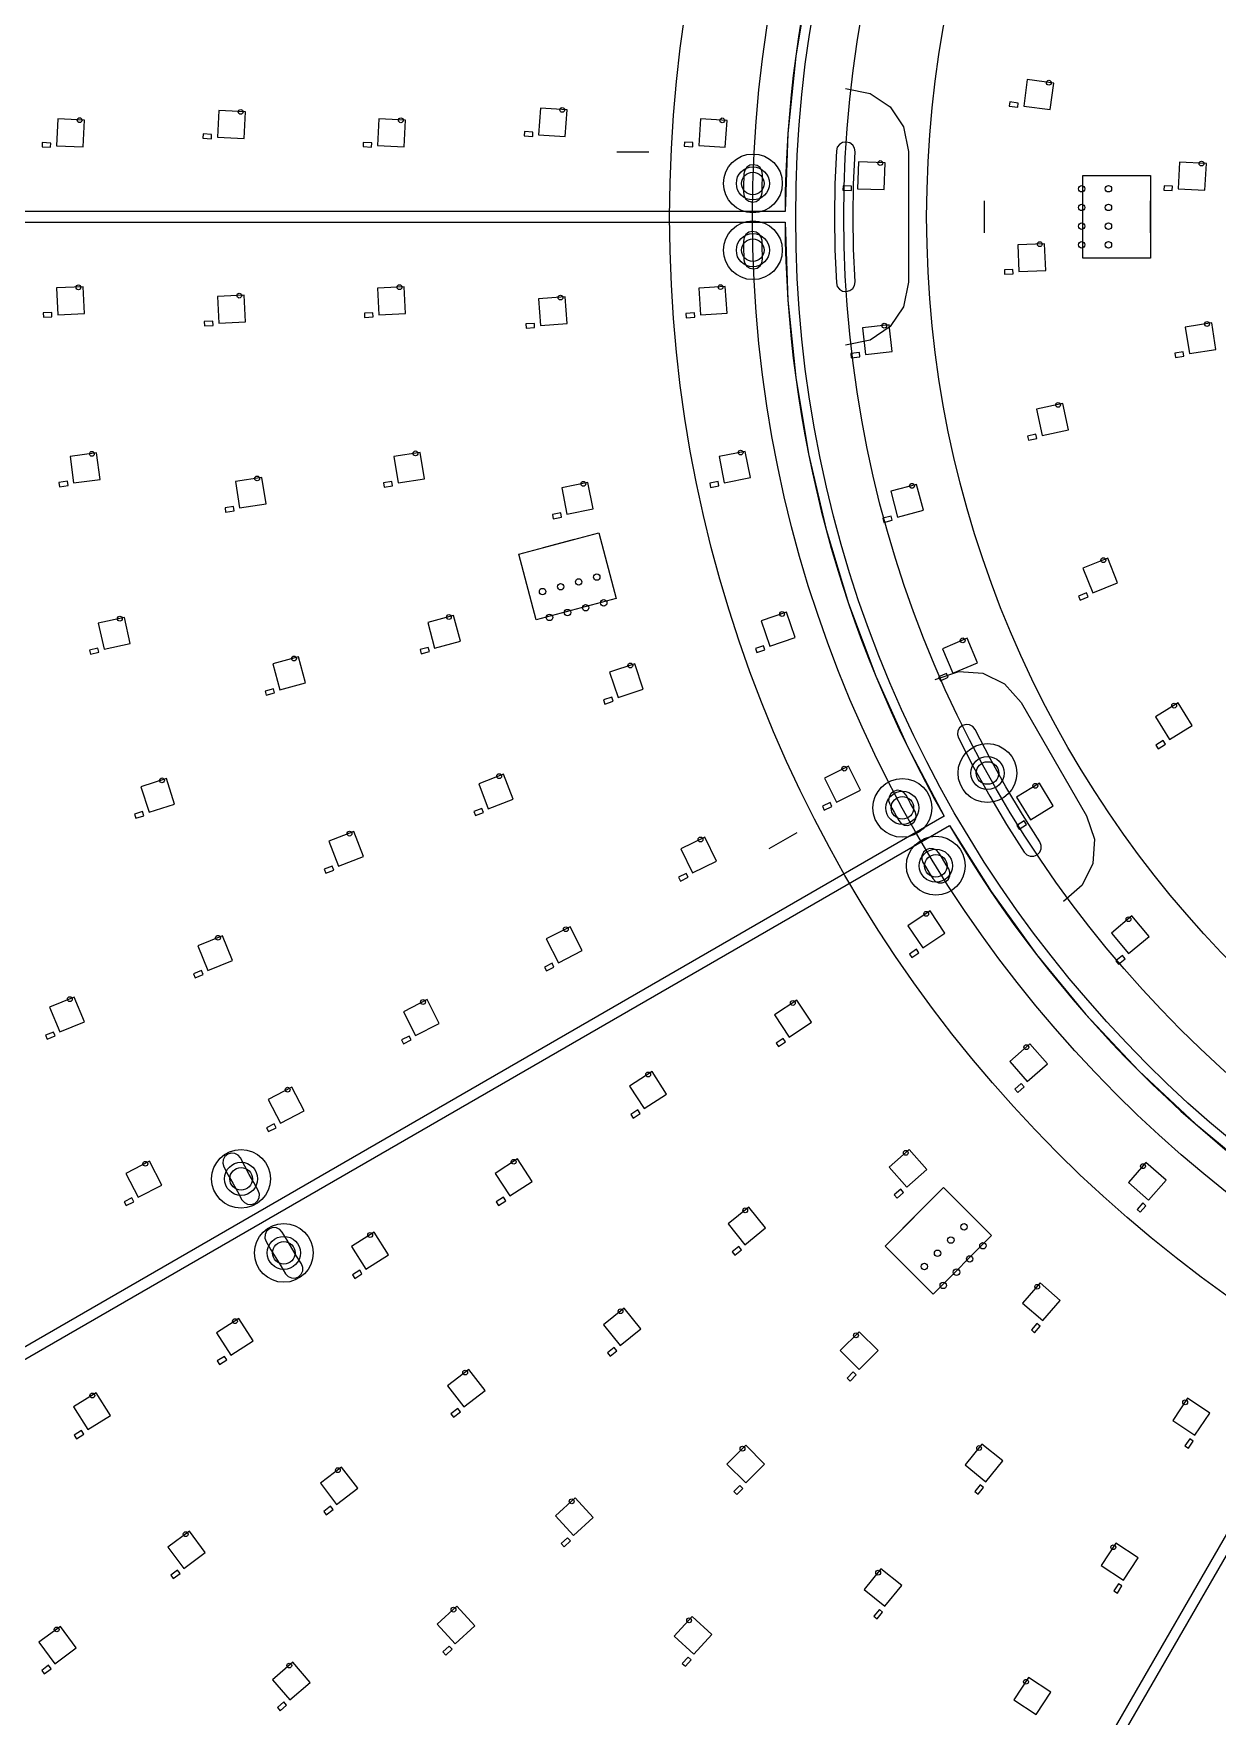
# Model space of a CAD drawing. Header units: millimetres. Extents: x -854 to 854, y -854 to 854.
# Drawn here: x -366.5 to -145.1, y -280.6 to 34.3 of the extents above; entities that cross this region are included whole.
import ezdxf

# ---------------------------------------------------------------- set-up
doc = ezdxf.new("R2010")
doc.units = ezdxf.units.MM
for name, color, linetype in [('CAP', 30, 'Continuous'), ('LED', 7, 'Continuous'), ('LED-GND', 7, 'Continuous'), ('MOUNT', 1, 'Continuous'), ('MOUNT-SYSTEM', 4, 'Continuous'), ('OUTLINE', 2, 'Continuous'), ('WAGO', 3, 'Continuous')]:
    doc.layers.add(name, color=color, linetype=linetype)

msp = doc.modelspace()

# ---------------------------------------------------------------- linework, layer by layer
at = {"layer": 'CAP'}
for points in [[(-182.37, 21.29), (-183.96, 21.49), (-184.06, 20.7), (-182.47, 20.49), (-182.37, 21.29)], [(-273.15, 15.85), (-274.74, 15.95), (-274.8, 15.16), (-273.2, 15.05), (-273.15, 15.85)], [(-363.34, 13.81), (-364.94, 13.88), (-364.98, 13.08), (-363.38, 13.01), (-363.34, 13.81)], [(-333.25, 15.41), (-334.85, 15.5), (-334.89, 14.7), (-333.29, 14.61), (-333.25, 15.41)], [(-303.29, 13.84), (-304.89, 13.93), (-304.93, 13.13), (-303.33, 13.04), (-303.29, 13.84)], [(-243.21, 13.89), (-244.81, 13.99), (-244.86, 13.19), (-243.26, 13.09), (-243.21, 13.89)], [(-213.53, 5.75), (-215.13, 5.81), (-215.16, 5.01), (-213.56, 4.95), (-213.53, 5.75)], [(-153.51, 5.73), (-155.1, 5.81), (-155.15, 5.01), (-153.55, 4.93), (-153.51, 5.73)], [(-183.35, -9.84), (-184.95, -9.91), (-184.91, -10.71), (-183.31, -10.64), (-183.35, -9.84)], [(-363.16, -17.91), (-364.76, -17.98), (-364.73, -18.78), (-363.13, -18.71), (-363.16, -17.91)], [(-303.08, -17.94), (-304.67, -18.02), (-304.63, -18.82), (-303.03, -18.74), (-303.08, -17.94)], [(-242.94, -17.98), (-244.54, -18.08), (-244.49, -18.88), (-242.89, -18.78), (-242.94, -17.98)], [(-333.04, -19.51), (-334.63, -19.59), (-334.59, -20.39), (-332.99, -20.31), (-333.04, -19.51)], [(-272.88, -19.94), (-274.48, -20.04), (-274.42, -20.84), (-272.83, -20.74), (-272.88, -19.94)], [(-212.09, -25.4), (-213.68, -25.57), (-213.6, -26.37), (-212.01, -26.19), (-212.09, -25.4)], [(-151.52, -25.29), (-153.1, -25.53), (-152.98, -26.32), (-151.4, -26.08), (-151.52, -25.29)], [(-179.05, -40.68), (-180.61, -41.02), (-180.44, -41.8), (-178.88, -41.47), (-179.05, -40.68)], [(-360.22, -49.49), (-361.81, -49.7), (-361.7, -50.49), (-360.12, -50.28), (-360.22, -49.49)], [(-299.54, -49.52), (-301.12, -49.77), (-301, -50.56), (-299.42, -50.31), (-299.54, -49.52)], [(-238.52, -49.53), (-240.09, -49.85), (-239.93, -50.63), (-238.36, -50.32), (-238.52, -49.53)], [(-329.17, -54.21), (-330.75, -54.46), (-330.63, -55.25), (-329.05, -55), (-329.17, -54.21)], [(-267.94, -55.39), (-269.51, -55.7), (-269.36, -56.48), (-267.79, -56.17), (-267.94, -55.39)], [(-206.14, -56.01), (-207.68, -56.41), (-207.48, -57.19), (-205.93, -56.78), (-206.14, -56.01)], [(-169.6, -70.36), (-171.08, -70.96), (-170.78, -71.7), (-169.3, -71.1), (-169.6, -70.36)], [(-354.54, -80.7), (-356.1, -81.05), (-355.93, -81.83), (-354.36, -81.48), (-354.54, -80.7)], [(-292.72, -80.56), (-294.27, -80.97), (-294.06, -81.74), (-292.52, -81.33), (-292.72, -80.56)], [(-230.01, -80.24), (-231.53, -80.76), (-231.27, -81.52), (-229.76, -81), (-230.01, -80.24)], [(-195.78, -85.43), (-197.26, -86.05), (-196.94, -86.79), (-195.47, -86.16), (-195.78, -85.43)], [(-321.7, -88.32), (-323.25, -88.74), (-323.04, -89.51), (-321.5, -89.09), (-321.7, -88.32)], [(-258.42, -89.89), (-259.94, -90.4), (-259.68, -91.16), (-258.16, -90.64), (-258.42, -89.89)], [(-155.27, -98.01), (-156.63, -98.85), (-156.21, -99.53), (-154.85, -98.69), (-155.27, -98.01)], [(-217.57, -109.58), (-219.01, -110.29), (-218.65, -111.01), (-217.22, -110.3), (-217.57, -109.58)], [(-346.16, -111.29), (-347.68, -111.77), (-347.44, -112.54), (-345.91, -112.05), (-346.16, -111.29)], [(-282.7, -110.71), (-284.19, -111.29), (-283.91, -112.03), (-282.41, -111.46), (-282.7, -110.71)], [(-181.26, -113.02), (-182.63, -113.86), (-182.21, -114.54), (-180.84, -113.71), (-181.26, -113.02)], [(-310.71, -121.47), (-312.2, -122.04), (-311.91, -122.79), (-310.42, -122.21), (-310.71, -121.47)], [(-244.48, -122.85), (-245.91, -123.56), (-245.56, -124.27), (-244.12, -123.57), (-244.48, -122.85)], [(-201.41, -137.04), (-202.74, -137.93), (-202.29, -138.6), (-200.96, -137.71), (-201.41, -137.04)], [(-162.87, -138.21), (-164.1, -139.23), (-163.59, -139.85), (-162.36, -138.82), (-162.87, -138.21)], [(-335.14, -141.04), (-336.62, -141.65), (-336.31, -142.39), (-334.83, -141.78), (-335.14, -141.04)], [(-269.58, -139.66), (-271, -140.38), (-270.64, -141.1), (-269.22, -140.37), (-269.58, -139.66)], [(-362.85, -152.52), (-364.33, -153.13), (-364.03, -153.87), (-362.55, -153.26), (-362.85, -152.52)], [(-296.31, -153.28), (-297.73, -154), (-297.37, -154.72), (-295.95, -153.99), (-296.31, -153.28)], [(-226.35, -153.71), (-227.68, -154.6), (-227.24, -155.26), (-225.91, -154.37), (-226.35, -153.71)], [(-181.8, -162.16), (-183, -163.21), (-182.47, -163.81), (-181.27, -162.76), (-181.8, -162.16)], [(-321.57, -169.71), (-322.99, -170.45), (-322.62, -171.16), (-321.2, -170.42), (-321.57, -169.71)], [(-253.5, -167.07), (-254.85, -167.94), (-254.41, -168.61), (-253.07, -167.74), (-253.5, -167.07)], [(-204.35, -181.94), (-205.55, -182.99), (-205.03, -183.59), (-203.82, -182.54), (-204.35, -181.94)], [(-348.18, -183.56), (-349.6, -184.3), (-349.23, -185.01), (-347.81, -184.27), (-348.18, -183.56)], [(-278.66, -183.41), (-280.01, -184.28), (-279.57, -184.95), (-278.23, -184.08), (-278.66, -183.41)], [(-159.08, -184.5), (-160.13, -185.7), (-159.53, -186.23), (-158.47, -185.03), (-159.08, -184.5)], [(-234.65, -192.65), (-235.89, -193.66), (-235.39, -194.28), (-234.15, -193.28), (-234.65, -192.65)], [(-305.56, -197.09), (-306.91, -197.95), (-306.48, -198.63), (-305.13, -197.77), (-305.56, -197.09)], [(-178.86, -207.06), (-179.91, -208.26), (-179.31, -208.79), (-178.25, -207.58), (-178.86, -207.06)], [(-330.86, -213.21), (-332.21, -214.07), (-331.78, -214.74), (-330.43, -213.88), (-330.86, -213.21)], [(-257.97, -211.53), (-259.21, -212.54), (-258.71, -213.16), (-257.46, -212.16), (-257.97, -211.53)], [(-213.23, -216.13), (-214.36, -217.26), (-213.79, -217.82), (-212.66, -216.69), (-213.23, -216.13)], [(-287.22, -222.97), (-288.48, -223.95), (-288, -224.58), (-286.73, -223.61), (-287.22, -222.97)], [(-357.58, -227.1), (-358.94, -227.96), (-358.51, -228.63), (-357.16, -227.78), (-357.58, -227.1)], [(-150.3, -228.63), (-151.19, -229.96), (-150.52, -230.4), (-149.63, -229.07), (-150.3, -228.63)], [(-234.44, -237.34), (-235.57, -238.47), (-235.01, -239.04), (-233.88, -237.91), (-234.44, -237.34)], [(-189.47, -237.23), (-190.48, -238.48), (-189.85, -238.98), (-188.85, -237.74), (-189.47, -237.23)], [(-311.02, -241.23), (-312.29, -242.21), (-311.8, -242.84), (-310.53, -241.87), (-311.02, -241.23)], [(-266.69, -247.16), (-267.87, -248.24), (-267.33, -248.83), (-266.15, -247.75), (-266.69, -247.16)], [(-339.61, -253.19), (-340.9, -254.14), (-340.42, -254.79), (-339.14, -253.84), (-339.61, -253.19)], [(-163.63, -255.74), (-164.5, -257.08), (-163.83, -257.51), (-162.96, -256.17), (-163.63, -255.74)], [(-208.35, -260.55), (-209.36, -261.79), (-208.73, -262.29), (-207.73, -261.05), (-208.35, -260.55)], [(-288.81, -267.42), (-289.99, -268.5), (-289.45, -269.09), (-288.27, -268.01), (-288.81, -267.42)], [(-244.13, -269.46), (-245.21, -270.64), (-244.62, -271.18), (-243.54, -270), (-244.13, -269.46)], [(-363.75, -271.01), (-365.04, -271.96), (-364.56, -272.6), (-363.27, -271.65), (-363.75, -271.01)], [(-319.74, -277.86), (-320.95, -278.91), (-320.43, -279.51), (-319.22, -278.47), (-319.74, -277.86)]]:
    msp.add_lwpolyline(points, dxfattribs=at)
at = {"layer": 'LED'}
for points in [[(-176.38, 20.07), (-175.74, 25.03), (-180.7, 25.66), (-181.34, 20.7), (-176.38, 20.07)], [(-327.18, 14.64), (-326.92, 19.64), (-331.91, 19.9), (-332.18, 14.91), (-327.18, 14.64)], [(-267.09, 15), (-266.76, 19.99), (-271.75, 20.32), (-272.08, 15.33), (-267.09, 15)], [(-357.27, 13.1), (-357.05, 18.09), (-362.05, 18.31), (-362.26, 13.31), (-357.27, 13.1)], [(-297.22, 13.07), (-296.96, 18.07), (-301.95, 18.33), (-302.22, 13.34), (-297.22, 13.07)], [(-237.16, 13.04), (-236.83, 18.03), (-241.82, 18.35), (-242.14, 13.37), (-237.16, 13.04)], [(-207.45, 5.08), (-207.27, 10.08), (-212.27, 10.26), (-212.45, 5.26), (-207.45, 5.08)], [(-147.44, 4.97), (-147.18, 9.97), (-152.18, 10.22), (-152.43, 5.23), (-147.44, 4.97)], [(-177.23, -10.03), (-177.45, -5.04), (-182.44, -5.25), (-182.23, -10.24), (-177.23, -10.03)], [(-357.05, -18.09), (-357.27, -13.1), (-362.26, -13.31), (-362.05, -18.31), (-357.05, -18.09)], [(-326.92, -19.64), (-327.18, -14.64), (-332.18, -14.91), (-331.91, -19.9), (-326.92, -19.64)], [(-296.96, -18.07), (-297.22, -13.07), (-302.22, -13.34), (-301.95, -18.33), (-296.96, -18.07)], [(-266.76, -19.99), (-267.09, -15), (-272.08, -15.33), (-271.75, -20.32), (-266.76, -19.99)], [(-236.83, -18.03), (-237.16, -13.04), (-242.14, -13.37), (-241.82, -18.35), (-236.83, -18.03)], [(-205.98, -25.18), (-206.53, -20.21), (-211.5, -20.76), (-210.95, -25.73), (-205.98, -25.18)], [(-145.42, -24.81), (-146.18, -19.86), (-151.12, -20.62), (-150.36, -25.56), (-145.42, -24.81)], [(-172.99, -39.84), (-174.04, -34.95), (-178.93, -36.01), (-177.88, -40.89), (-172.99, -39.84)], [(-293.45, -49.01), (-294.23, -44.07), (-299.17, -44.85), (-298.38, -49.79), (-293.45, -49.01)], [(-232.45, -48.79), (-233.42, -43.88), (-238.33, -44.86), (-237.35, -49.76), (-232.45, -48.79)], [(-354.12, -49.14), (-354.77, -44.18), (-359.73, -44.84), (-359.07, -49.79), (-354.12, -49.14)], [(-323.08, -53.7), (-323.86, -48.76), (-328.8, -49.55), (-328.02, -54.48), (-323.08, -53.7)], [(-261.87, -54.64), (-262.85, -49.73), (-267.75, -50.71), (-266.78, -55.61), (-261.87, -54.64)], [(-200.12, -54.9), (-201.39, -50.06), (-206.22, -51.33), (-204.96, -56.17), (-200.12, -54.9)], [(-163.77, -68.5), (-165.63, -63.86), (-170.27, -65.73), (-168.41, -70.37), (-163.77, -68.5)], [(-348.48, -79.82), (-349.57, -74.94), (-354.45, -76.02), (-353.37, -80.9), (-348.48, -79.82)], [(-286.72, -79.41), (-288.01, -74.58), (-292.84, -75.88), (-291.55, -80.71), (-286.72, -79.41)], [(-224.09, -78.71), (-225.7, -73.97), (-230.43, -75.58), (-228.83, -80.32), (-224.09, -78.71)], [(-189.99, -83.46), (-191.95, -78.85), (-196.55, -80.81), (-194.6, -85.41), (-189.99, -83.46)], [(-315.69, -87.18), (-316.99, -82.35), (-321.82, -83.64), (-320.52, -88.47), (-315.69, -87.18)], [(-252.5, -88.35), (-254.11, -83.62), (-258.84, -85.22), (-257.23, -89.96), (-252.5, -88.35)], [(-149.84, -95.19), (-152.46, -90.94), (-156.71, -93.56), (-154.09, -97.81), (-149.84, -95.19)], [(-211.9, -107.29), (-214.11, -102.8), (-218.6, -105.01), (-216.39, -109.5), (-211.9, -107.29)], [(-340.2, -109.89), (-341.71, -105.12), (-346.47, -106.62), (-344.97, -111.39), (-340.2, -109.89)], [(-276.84, -108.95), (-278.64, -104.28), (-283.3, -106.07), (-281.51, -110.74), (-276.84, -108.95)], [(-175.82, -110.23), (-178.42, -105.96), (-182.69, -108.57), (-180.09, -112.83), (-175.82, -110.23)], [(-304.85, -119.7), (-306.64, -115.03), (-311.31, -116.82), (-309.52, -121.49), (-304.85, -119.7)], [(-238.81, -120.55), (-241.02, -116.07), (-245.5, -118.28), (-243.29, -122.77), (-238.81, -120.55)], [(-196.09, -134.03), (-198.86, -129.87), (-203.02, -132.65), (-200.24, -136.8), (-196.09, -134.03)], [(-157.9, -134.65), (-161.09, -130.81), (-164.94, -134.01), (-161.74, -137.85), (-157.9, -134.65)], [(-329.33, -139.12), (-331.24, -134.5), (-335.86, -136.41), (-333.95, -141.03), (-329.33, -139.12)], [(-263.94, -137.29), (-266.21, -132.83), (-270.66, -135.1), (-268.39, -139.56), (-263.94, -137.29)], [(-357.05, -150.6), (-358.96, -145.98), (-363.58, -147.89), (-361.67, -152.51), (-357.05, -150.6)], [(-290.67, -150.91), (-292.94, -146.45), (-297.39, -148.72), (-295.12, -153.18), (-290.67, -150.91)], [(-221.03, -150.69), (-223.81, -146.54), (-227.96, -149.31), (-225.19, -153.47), (-221.03, -150.69)], [(-176.91, -158.47), (-180.21, -154.72), (-183.97, -158.01), (-180.67, -161.77), (-176.91, -158.47)], [(-248.14, -164.13), (-250.87, -159.93), (-255.06, -162.66), (-252.34, -166.85), (-248.14, -164.13)], [(-315.95, -167.29), (-318.26, -162.86), (-322.7, -165.17), (-320.39, -169.6), (-315.95, -167.29)], [(-273.3, -180.47), (-276.03, -176.27), (-280.22, -179), (-277.5, -183.19), (-273.3, -180.47)], [(-199.47, -178.25), (-202.77, -174.5), (-206.52, -177.79), (-203.23, -181.55), (-199.47, -178.25)], [(-342.56, -181.15), (-344.87, -176.71), (-349.31, -179.02), (-347, -183.45), (-342.56, -181.15)], [(-154.72, -180.21), (-158.47, -176.91), (-161.77, -180.67), (-158.01, -183.97), (-154.72, -180.21)], [(-229.63, -189.17), (-232.77, -185.28), (-236.66, -188.43), (-233.51, -192.31), (-229.63, -189.17)], [(-300.17, -194.19), (-302.86, -189.98), (-307.07, -192.66), (-304.39, -196.88), (-300.17, -194.19)], [(-174.5, -202.77), (-178.25, -199.47), (-181.55, -203.23), (-177.79, -206.52), (-174.5, -202.77)], [(-252.94, -208.05), (-256.09, -204.16), (-259.97, -207.31), (-256.83, -211.19), (-252.94, -208.05)], [(-325.47, -210.31), (-328.16, -206.1), (-332.37, -208.78), (-329.69, -213), (-325.47, -210.31)], [(-208.6, -212.13), (-212.13, -208.6), (-215.67, -212.13), (-212.13, -215.67), (-208.6, -212.13)], [(-282.1, -219.62), (-285.15, -215.65), (-289.11, -218.69), (-286.07, -222.66), (-282.1, -219.62)], [(-352.18, -224.24), (-354.84, -220.01), (-359.07, -222.67), (-356.41, -226.9), (-352.18, -224.24)], [(-146.54, -223.81), (-150.69, -221.03), (-153.47, -225.19), (-149.31, -227.96), (-146.54, -223.81)], [(-229.81, -233.35), (-233.35, -229.81), (-236.88, -233.35), (-233.35, -236.88), (-229.81, -233.35)], [(-185.28, -232.77), (-189.17, -229.63), (-192.31, -233.51), (-188.43, -236.66), (-185.28, -232.77)], [(-305.9, -237.88), (-308.95, -233.91), (-312.91, -236.96), (-309.87, -240.92), (-305.9, -237.88)], [(-261.89, -243.37), (-265.27, -239.68), (-268.95, -243.06), (-265.57, -246.74), (-261.89, -243.37)], [(-334.44, -249.93), (-337.4, -245.91), (-341.43, -248.88), (-338.46, -252.9), (-334.44, -249.93)], [(-159.93, -250.87), (-164.13, -248.14), (-166.85, -252.34), (-162.66, -255.06), (-159.93, -250.87)], [(-204.16, -256.09), (-208.05, -252.94), (-211.19, -256.83), (-207.31, -259.97), (-204.16, -256.09)], [(-284.01, -263.63), (-287.38, -259.95), (-291.07, -263.33), (-287.69, -267.01), (-284.01, -263.63)], [(-358.57, -267.75), (-361.54, -263.72), (-365.57, -266.69), (-362.6, -270.72), (-358.57, -267.75)], [(-239.68, -265.27), (-243.37, -261.89), (-246.74, -265.57), (-243.06, -268.95), (-239.68, -265.27)], [(-314.82, -274.22), (-318.08, -270.44), (-321.87, -273.7), (-318.61, -277.49), (-314.82, -274.22)], [(-176.27, -276.03), (-180.47, -273.3), (-183.19, -277.5), (-179, -280.22), (-176.27, -276.03)]]:
    msp.add_lwpolyline(points, dxfattribs=at)
at = {"layer": 'LED-GND'}
for centre in [(-176.64, 25.09), (-327.82, 19.63), (-267.67, 20), (-357.95, 18.08), (-297.86, 18.06), (-237.73, 18.04), (-208.17, 10.06), (-148.09, 9.96), (-178.34, -5.12), (-358.17, -13.19), (-328.08, -14.74), (-298.12, -13.17), (-267.99, -15.11), (-238.05, -13.15), (-207.42, -20.36), (-147.06, -20.05), (-174.91, -35.19), (-355.65, -44.35), (-295.11, -44.26), (-234.3, -44.11), (-324.74, -48.95), (-263.72, -49.96), (-202.24, -50.34), (-166.45, -64.24), (-350.43, -75.18), (-288.87, -74.87), (-226.54, -74.31), (-192.76, -79.25), (-317.84, -82.63), (-254.94, -83.95), (-153.2, -91.45), (-214.9, -103.24), (-342.55, -105.44), (-279.46, -104.65), (-179.17, -106.47), (-307.47, -115.4), (-241.8, -116.51), (-199.58, -130.41), (-161.75, -131.42), (-332.06, -134.89), (-266.99, -133.29), (-359.77, -146.37), (-293.72, -146.91), (-224.53, -147.08), (-180.85, -155.35), (-251.59, -160.47), (-319.04, -163.32), (-203.41, -175.13), (-345.65, -177.17), (-276.75, -176.8), (-159.03, -177.62), (-233.44, -185.89), (-303.59, -190.5), (-178.81, -200.18), (-256.76, -204.76), (-328.89, -206.62), (-212.73, -209.27), (-285.83, -216.24), (-355.57, -220.53), (-151.15, -221.81), (-233.95, -230.48), (-189.69, -230.36), (-309.63, -234.5), (-265.9, -240.33), (-338.1, -246.48), (-164.58, -248.92), (-208.57, -253.67), (-288.01, -260.59), (-362.24, -264.3), (-243.94, -262.59), (-318.73, -271.06), (-180.91, -274.09)]:
    msp.add_circle(centre, 0.45, dxfattribs=at)
at = {"layer": 'MOUNT'}
for centre, radius in [((-232, 6.25), 5.5), ((-232, 6.25), 3.1), ((-232, 6.25), 2.11), ((-232, -6.25), 5.5), ((-232, -6.25), 3.1), ((-232, -6.25), 2.11), ((-188.13, -104.07), 5.5), ((-188.13, -104.07), 3.1), ((-188.13, -104.07), 2.11), ((-204.04, -110.59), 5.5), ((-204.04, -110.59), 3.1), ((-204.04, -110.59), 2.11), ((-197.79, -121.41), 5.5), ((-197.79, -121.41), 3.1), ((-197.79, -121.41), 2.11), ((-327.75, -179.99), 5.5), ((-327.75, -179.99), 3.1), ((-327.75, -179.99), 2.11), ((-319.75, -193.85), 5.5), ((-319.75, -193.85), 3.1), ((-319.75, -193.85), 2.11)]:
    msp.add_circle(centre, radius, dxfattribs=at)
at = {"layer": 'MOUNT-SYSTEM'}
for p, q in [((-251.45, 12.1), (-257.45, 12.1)), ((-202.9, 12.25), (-202.9, -12.24)), ((-225.99, 1), (-674, 1)), ((-188.66, -3), (-188.66, 3)), ((-674, -1), (-225.99, -1)), ((-181.83, -90.85), (-169.59, -112.05)), ((-196.22, -112.13), (-584.2, -336.13)), ((-583.2, -337.86), (-195.22, -113.86)), ((-223.81, -115.25), (-229.01, -118.25)), ((-113.86, -195.22), (-337.86, -583.2)), ((-336.13, -584.2), (-112.13, -196.22))]:
    msp.add_line(p, q, dxfattribs=at)
for points in [[(-196.22, 112.13), (-203.04, 99.24), (-209.01, 85.97), (-214.09, 72.38), (-218.29, 58.49), (-221.6, 44.37), (-223.99, 30.06), (-225.46, 15.58), (-225.99, 1)], [(-214.65, 24), (-210.07, 23.07), (-206.34, 20.55), (-203.82, 16.82), (-202.9, 12.25)], [(-212.9, 12.15), (-213, 12.83), (-213.34, 13.41), (-213.87, 13.82), (-214.55, 13.99), (-215.24, 13.89), (-215.81, 13.55), (-216.22, 13.02), (-216.39, 12.34)], [(-212.9, 12.15), (-213, 12.83), (-213.34, 13.41), (-213.87, 13.82), (-214.55, 13.99), (-215.24, 13.89), (-215.81, 13.55), (-216.22, 13.02), (-216.39, 12.34)], [(-212.9, 12.15), (-213, 12.83), (-213.34, 13.41), (-213.87, 13.82), (-214.55, 13.99), (-215.24, 13.89), (-215.81, 13.55), (-216.22, 13.02), (-216.39, 12.34)], [(-230.19, 7.94), (-230.31, 8.63), (-230.66, 9.2), (-231.21, 9.59), (-231.88, 9.75), (-232.57, 9.64), (-233.14, 9.28), (-233.53, 8.74), (-233.69, 8.06)], [(-230.19, 7.94), (-230.31, 8.63), (-230.66, 9.2), (-231.21, 9.59), (-231.88, 9.75), (-232.57, 9.64), (-233.14, 9.28), (-233.53, 8.74), (-233.69, 8.06)], [(-230.19, 7.94), (-230.31, 8.63), (-230.66, 9.2), (-231.21, 9.59), (-231.88, 9.75), (-232.57, 9.64), (-233.14, 9.28), (-233.53, 8.74), (-233.69, 8.06)], [(-216.39, 12.34), (-216.66, 6.18), (-216.75, 0), (-216.66, -6.17), (-216.39, -12.34)], [(-216.39, 12.34), (-216.66, 6.18), (-216.75, 0), (-216.66, -6.17), (-216.39, -12.34)], [(-216.39, 12.34), (-216.66, 6.18), (-216.75, 0), (-216.66, -6.17), (-216.39, -12.34)], [(-212.9, -12.14), (-213.16, -6.07), (-213.25, 0), (-213.16, 6.08), (-212.9, 12.15)], [(-212.9, -12.14), (-213.16, -6.07), (-213.25, 0), (-213.16, 6.08), (-212.9, 12.15)], [(-212.9, -12.14), (-213.16, -6.07), (-213.25, 0), (-213.16, 6.08), (-212.9, 12.15)], [(-233.69, 8.06), (-233.72, 7.18), (-233.75, 6.3), (-233.77, 5.42), (-233.79, 4.54)], [(-233.69, 8.06), (-233.72, 7.18), (-233.75, 6.3), (-233.77, 5.42), (-233.79, 4.54)], [(-233.69, 8.06), (-233.72, 7.18), (-233.75, 6.3), (-233.77, 5.42), (-233.79, 4.54)], [(-230.29, 4.47), (-230.27, 5.34), (-230.25, 6.2), (-230.22, 7.07), (-230.19, 7.94)], [(-230.29, 4.47), (-230.27, 5.34), (-230.25, 6.2), (-230.22, 7.07), (-230.19, 7.94)], [(-230.29, 4.47), (-230.27, 5.34), (-230.25, 6.2), (-230.22, 7.07), (-230.19, 7.94)], [(-233.79, 4.54), (-233.66, 3.85), (-233.3, 3.29), (-232.75, 2.9), (-232.07, 2.75), (-231.39, 2.88), (-230.82, 3.24), (-230.44, 3.79), (-230.29, 4.47)], [(-233.79, 4.54), (-233.66, 3.85), (-233.3, 3.29), (-232.75, 2.9), (-232.07, 2.75), (-231.39, 2.88), (-230.82, 3.24), (-230.44, 3.79), (-230.29, 4.47)], [(-233.79, 4.54), (-233.66, 3.85), (-233.3, 3.29), (-232.75, 2.9), (-232.07, 2.75), (-231.39, 2.88), (-230.82, 3.24), (-230.44, 3.79), (-230.29, 4.47)], [(-230.29, -4.46), (-230.44, -3.79), (-230.82, -3.24), (-231.39, -2.87), (-232.07, -2.75), (-232.75, -2.9), (-233.3, -3.29), (-233.66, -3.85), (-233.79, -4.53)], [(-230.29, -4.46), (-230.44, -3.79), (-230.82, -3.24), (-231.39, -2.87), (-232.07, -2.75), (-232.75, -2.9), (-233.3, -3.29), (-233.66, -3.85), (-233.79, -4.53)], [(-230.29, -4.46), (-230.44, -3.79), (-230.82, -3.24), (-231.39, -2.87), (-232.07, -2.75), (-232.75, -2.9), (-233.3, -3.29), (-233.66, -3.85), (-233.79, -4.53)], [(-225.99, -1), (-225.46, -15.58), (-223.99, -30.05), (-221.6, -44.37), (-218.29, -58.49), (-214.09, -72.37), (-209.01, -85.97), (-203.04, -99.24), (-196.22, -112.13)], [(-233.79, -4.53), (-233.77, -5.41), (-233.75, -6.3), (-233.72, -7.18), (-233.69, -8.06)], [(-233.79, -4.53), (-233.77, -5.41), (-233.75, -6.3), (-233.72, -7.18), (-233.69, -8.06)], [(-233.79, -4.53), (-233.77, -5.41), (-233.75, -6.3), (-233.72, -7.18), (-233.69, -8.06)], [(-230.19, -7.94), (-230.22, -7.07), (-230.25, -6.2), (-230.27, -5.33), (-230.29, -4.46)], [(-230.19, -7.94), (-230.22, -7.07), (-230.25, -6.2), (-230.27, -5.33), (-230.29, -4.46)], [(-230.19, -7.94), (-230.22, -7.07), (-230.25, -6.2), (-230.27, -5.33), (-230.29, -4.46)], [(-233.69, -8.06), (-233.53, -8.73), (-233.14, -9.28), (-232.57, -9.63), (-231.88, -9.75), (-231.21, -9.59), (-230.66, -9.19), (-230.31, -8.62), (-230.19, -7.94)], [(-233.69, -8.06), (-233.53, -8.73), (-233.14, -9.28), (-232.57, -9.63), (-231.88, -9.75), (-231.21, -9.59), (-230.66, -9.19), (-230.31, -8.62), (-230.19, -7.94)], [(-233.69, -8.06), (-233.53, -8.73), (-233.14, -9.28), (-232.57, -9.63), (-231.88, -9.75), (-231.21, -9.59), (-230.66, -9.19), (-230.31, -8.62), (-230.19, -7.94)], [(-216.39, -12.34), (-216.22, -13.01), (-215.81, -13.55), (-215.24, -13.89), (-214.55, -13.99), (-213.87, -13.81), (-213.34, -13.41), (-213, -12.83), (-212.9, -12.14)], [(-216.39, -12.34), (-216.22, -13.01), (-215.81, -13.55), (-215.24, -13.89), (-214.55, -13.99), (-213.87, -13.81), (-213.34, -13.41), (-213, -12.83), (-212.9, -12.14)], [(-216.39, -12.34), (-216.22, -13.01), (-215.81, -13.55), (-215.24, -13.89), (-214.55, -13.99), (-213.87, -13.81), (-213.34, -13.41), (-213, -12.83), (-212.9, -12.14)], [(-202.9, -12.24), (-203.82, -16.82), (-206.34, -20.55), (-210.07, -23.07), (-214.65, -23.99)], [(-197.89, -86.55), (-193.46, -85.06), (-188.97, -85.37), (-184.92, -87.35), (-181.83, -90.85)], [(-190.45, -95.93), (-190.88, -95.39), (-191.46, -95.06), (-192.13, -94.97), (-192.8, -95.16), (-193.34, -95.59), (-193.67, -96.17), (-193.76, -96.84), (-193.57, -97.51)], [(-190.45, -95.93), (-190.88, -95.39), (-191.46, -95.06), (-192.13, -94.97), (-192.8, -95.16), (-193.34, -95.59), (-193.67, -96.17), (-193.76, -96.84), (-193.57, -97.51)], [(-190.45, -95.93), (-190.88, -95.39), (-191.46, -95.06), (-192.13, -94.97), (-192.8, -95.16), (-193.34, -95.59), (-193.67, -96.17), (-193.76, -96.84), (-193.57, -97.51)], [(-193.57, -97.51), (-190.72, -102.98), (-187.71, -108.37), (-184.54, -113.68), (-181.23, -118.89)], [(-193.57, -97.51), (-190.72, -102.98), (-187.71, -108.37), (-184.54, -113.68), (-181.23, -118.89)], [(-193.57, -97.51), (-190.72, -102.98), (-187.71, -108.37), (-184.54, -113.68), (-181.23, -118.89)], [(-178.3, -116.97), (-181.56, -111.84), (-184.68, -106.62), (-187.64, -101.32), (-190.45, -95.93)], [(-178.3, -116.97), (-181.56, -111.84), (-184.68, -106.62), (-187.64, -101.32), (-190.45, -95.93)], [(-178.3, -116.97), (-181.56, -111.84), (-184.68, -106.62), (-187.64, -101.32), (-190.45, -95.93)], [(-203.32, -108.22), (-203.76, -107.68), (-204.36, -107.37), (-205.02, -107.3), (-205.69, -107.5), (-206.23, -107.94), (-206.54, -108.53), (-206.61, -109.2), (-206.41, -109.87)], [(-203.32, -108.22), (-203.76, -107.68), (-204.36, -107.37), (-205.02, -107.3), (-205.69, -107.5), (-206.23, -107.94), (-206.54, -108.53), (-206.61, -109.2), (-206.41, -109.87)], [(-203.32, -108.22), (-203.76, -107.68), (-204.36, -107.37), (-205.02, -107.3), (-205.69, -107.5), (-206.23, -107.94), (-206.54, -108.53), (-206.61, -109.2), (-206.41, -109.87)], [(-206.41, -109.87), (-206, -110.64), (-205.58, -111.42), (-205.16, -112.19), (-204.73, -112.97)], [(-206.41, -109.87), (-206, -110.64), (-205.58, -111.42), (-205.16, -112.19), (-204.73, -112.97)], [(-206.41, -109.87), (-206, -110.64), (-205.58, -111.42), (-205.16, -112.19), (-204.73, -112.97)], [(-201.67, -111.28), (-202.08, -110.51), (-202.5, -109.75), (-202.91, -108.99), (-203.32, -108.22)], [(-201.67, -111.28), (-202.08, -110.51), (-202.5, -109.75), (-202.91, -108.99), (-203.32, -108.22)], [(-201.67, -111.28), (-202.08, -110.51), (-202.5, -109.75), (-202.91, -108.99), (-203.32, -108.22)], [(-204.73, -112.97), (-204.28, -113.5), (-203.68, -113.8), (-203.02, -113.86), (-202.35, -113.65), (-201.82, -113.2), (-201.52, -112.61), (-201.46, -111.94), (-201.67, -111.28)], [(-204.73, -112.97), (-204.28, -113.5), (-203.68, -113.8), (-203.02, -113.86), (-202.35, -113.65), (-201.82, -113.2), (-201.52, -112.61), (-201.46, -111.94), (-201.67, -111.28)], [(-204.73, -112.97), (-204.28, -113.5), (-203.68, -113.8), (-203.02, -113.86), (-202.35, -113.65), (-201.82, -113.2), (-201.52, -112.61), (-201.46, -111.94), (-201.67, -111.28)], [(-169.59, -112.05), (-168.1, -116.47), (-168.42, -120.97), (-170.39, -125.02), (-173.89, -128.1)], [(-195.22, -113.86), (-187.46, -126.22), (-178.95, -138.02), (-169.72, -149.23), (-159.8, -159.8), (-149.22, -169.72), (-138.02, -178.95), (-126.22, -187.46), (-113.86, -195.22)], [(-197.2, -119.01), (-197.67, -118.5), (-198.28, -118.22), (-198.95, -118.18), (-199.6, -118.42), (-200.11, -118.89), (-200.4, -119.5), (-200.43, -120.17), (-200.2, -120.82)], [(-197.2, -119.01), (-197.67, -118.5), (-198.28, -118.22), (-198.95, -118.18), (-199.6, -118.42), (-200.11, -118.89), (-200.4, -119.5), (-200.43, -120.17), (-200.2, -120.82)], [(-197.2, -119.01), (-197.67, -118.5), (-198.28, -118.22), (-198.95, -118.18), (-199.6, -118.42), (-200.11, -118.89), (-200.4, -119.5), (-200.43, -120.17), (-200.2, -120.82)], [(-195.38, -121.97), (-195.84, -121.23), (-196.3, -120.5), (-196.75, -119.75), (-197.2, -119.01)], [(-195.38, -121.97), (-195.84, -121.23), (-196.3, -120.5), (-196.75, -119.75), (-197.2, -119.01)], [(-195.38, -121.97), (-195.84, -121.23), (-196.3, -120.5), (-196.75, -119.75), (-197.2, -119.01)], [(-181.23, -118.89), (-180.74, -119.38), (-180.12, -119.64), (-179.45, -119.65), (-178.81, -119.39), (-178.31, -118.9), (-178.05, -118.28), (-178.05, -117.61), (-178.3, -116.97)], [(-181.23, -118.89), (-180.74, -119.38), (-180.12, -119.64), (-179.45, -119.65), (-178.81, -119.39), (-178.31, -118.9), (-178.05, -118.28), (-178.05, -117.61), (-178.3, -116.97)], [(-181.23, -118.89), (-180.74, -119.38), (-180.12, -119.64), (-179.45, -119.65), (-178.81, -119.39), (-178.31, -118.9), (-178.05, -118.28), (-178.05, -117.61), (-178.3, -116.97)], [(-200.2, -120.82), (-199.74, -121.57), (-199.28, -122.33), (-198.82, -123.08), (-198.35, -123.83)], [(-200.2, -120.82), (-199.74, -121.57), (-199.28, -122.33), (-198.82, -123.08), (-198.35, -123.83)], [(-200.2, -120.82), (-199.74, -121.57), (-199.28, -122.33), (-198.82, -123.08), (-198.35, -123.83)], [(-198.35, -123.83), (-197.87, -124.33), (-197.26, -124.6), (-196.59, -124.63), (-195.94, -124.38), (-195.44, -123.91), (-195.16, -123.29), (-195.14, -122.62), (-195.38, -121.97)], [(-198.35, -123.83), (-197.87, -124.33), (-197.26, -124.6), (-196.59, -124.63), (-195.94, -124.38), (-195.44, -123.91), (-195.16, -123.29), (-195.14, -122.62), (-195.38, -121.97)], [(-198.35, -123.83), (-197.87, -124.33), (-197.26, -124.6), (-196.59, -124.63), (-195.94, -124.38), (-195.44, -123.91), (-195.16, -123.29), (-195.14, -122.62), (-195.38, -121.97)], [(-327.88, -176.09), (-328.32, -175.55), (-328.92, -175.24), (-329.58, -175.17), (-330.25, -175.37), (-330.78, -175.82), (-331.1, -176.41), (-331.16, -177.08), (-330.96, -177.74), (-330.96, -177.74), (-330.96, -177.74), (-330.96, -177.74), (-330.96, -177.74)], [(-324.53, -182.19), (-325.37, -180.67), (-326.22, -179.15), (-327.05, -177.62), (-327.88, -176.09)], [(-330.96, -177.74), (-330.13, -179.29), (-329.28, -180.83), (-328.43, -182.37), (-327.58, -183.91)], [(-327.58, -183.91), (-327.12, -184.43), (-326.52, -184.73), (-325.86, -184.79), (-325.19, -184.58), (-324.67, -184.12), (-324.37, -183.52), (-324.31, -182.85), (-324.53, -182.19)], [(-320.05, -189.95), (-320.51, -189.44), (-321.12, -189.15), (-321.79, -189.11), (-322.44, -189.34), (-322.96, -189.81), (-323.25, -190.41), (-323.29, -191.08), (-323.06, -191.74), (-323.06, -191.74), (-323.06, -191.74), (-323.06, -191.74), (-323.06, -191.74)], [(-323.06, -191.74), (-322.15, -193.25), (-321.25, -194.75), (-320.33, -196.26), (-319.41, -197.75)], [(-316.43, -195.91), (-317.35, -194.43), (-318.25, -192.94), (-319.15, -191.45), (-320.05, -189.95)], [(-319.41, -197.75), (-318.93, -198.26), (-318.32, -198.53), (-317.65, -198.56), (-317, -198.32), (-316.49, -197.84), (-316.22, -197.23), (-316.19, -196.56), (-316.43, -195.91)]]:
    msp.add_lwpolyline(points, dxfattribs=at)
for radius in [247.58, 247.58, 232.08, 224, 215, 199.5, 199.5]:
    msp.add_circle((0, 0), radius, dxfattribs=at)
at = {"layer": 'OUTLINE'}
for p, q in [((-226, 1), (-674, 1)), ((-674, -1), (-226, -1)), ((-196.22, -112.13), (-584.2, -336.13)), ((-583.2, -337.87), (-195.22, -113.86)), ((-113.86, -195.22), (-337.87, -583.2)), ((-336.13, -584.2), (-112.13, -196.22))]:
    msp.add_line(p, q, dxfattribs=at)
msp.add_circle((0, 0), 224, dxfattribs=at)
for start, end in [(150.2535, 179.7465), (180.2535, 209.7465), (210.2535, 239.7465)]:
    msp.add_arc((0, 0), 226, start, end, dxfattribs=at)
at = {"layer": 'WAGO'}
for p, q in [((-157.6, -3), (-157.6, 3)), ((-265.42, -60.35), (-271.22, -61.91)), ((-199.69, -184.98), (-203.93, -189.22))]:
    msp.add_line(p, q, dxfattribs=at)
for points in [[(-170.3, -7.75), (-170.3, 7.75), (-157.6, 7.75), (-157.6, -7.75), (-170.3, -7.75)], [(-257.55, -71.39), (-272.52, -75.4), (-275.81, -63.14), (-260.84, -59.12), (-257.55, -71.39)], [(-187.35, -190.6), (-198.31, -201.56), (-207.29, -192.58), (-196.33, -181.62), (-187.35, -190.6)]]:
    msp.add_lwpolyline(points, dxfattribs=at)
for centre in [(-170.5, 5.25), (-165.5, 5.25), (-170.5, 1.75), (-165.5, 1.75), (-170.5, -1.75), (-165.5, -1.75), (-170.5, -5.25), (-165.5, -5.25), (-267.97, -69.21), (-264.59, -68.31), (-261.21, -67.4), (-271.35, -70.12), (-259.91, -72.23), (-270.05, -74.95), (-266.67, -74.04), (-263.29, -73.14), (-192.51, -188.97), (-194.98, -191.45), (-188.97, -192.51), (-197.46, -193.92), (-191.45, -194.98), (-199.93, -196.4), (-193.92, -197.46), (-196.4, -199.93)]:
    msp.add_circle(centre, 0.6, dxfattribs=at)

doc.saveas('drawing.dxf')
